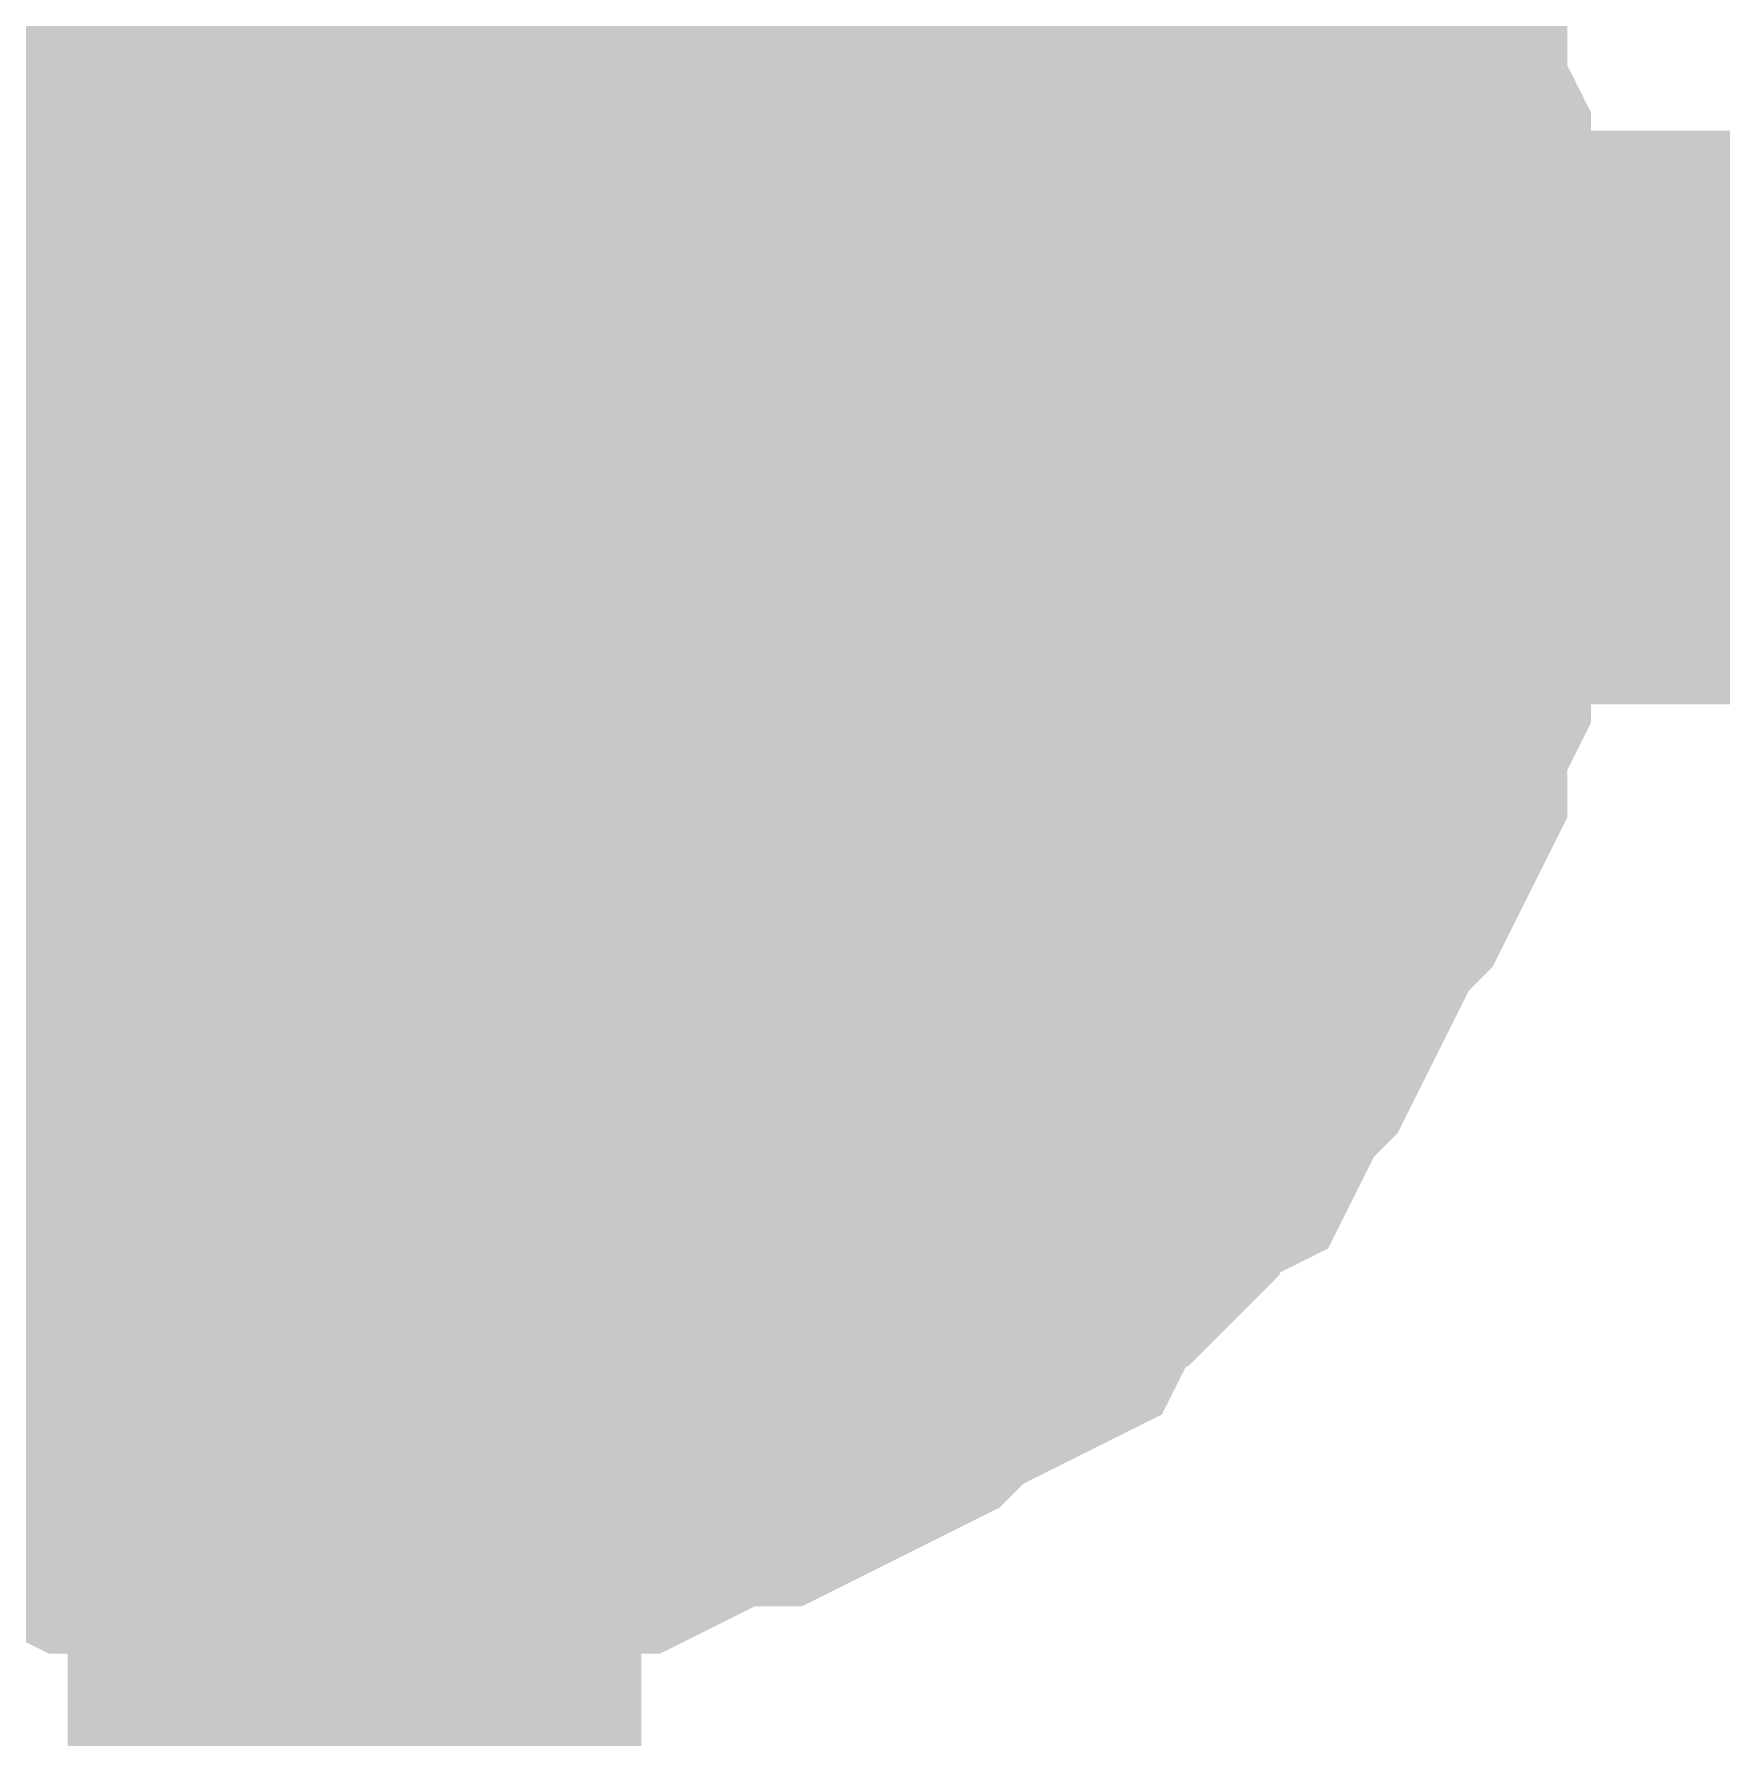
# Model space of a CAD drawing. Header units: inches. Extents: x 0 to 569, y 0 to 432.
# Drawn here: x 144.618 to 145.499, y 131.383 to 132.273 of the extents above; entities that cross this region are included whole.
import ezdxf

# ---------------------------------------------------------------- set-up
doc = ezdxf.new("R2010")
doc.units = ezdxf.units.IN
doc.layers.add('Sheet', color=255, linetype='Continuous')

msp = doc.modelspace()

# ---------------------------------------------------------------- linework, layer by layer
at = {"layer": 'Sheet'}
msp.add_lwpolyline([(144.526, 132.08, 0.508, 0.508, 1), (145.034, 132.08, 0.508, 0.508, 1)], format="xyseb", close=True, dxfattribs=at)
for points in [[(145.14463, 132.43223, 0.29972, 0.29972, 0), (145.15703, 132.41982, 0.29972, 0.29972, 0), (145.18184, 132.39502, 0.29972, 0.29972, 0), (145.19424, 132.38262, 0.29972, 0.29972, 0), (145.20664, 132.35781, 0.29972, 0.29972, 0), (145.21904, 132.33301, 0.29972, 0.29972, 0), (145.23145, 132.32061, 0.29972, 0.29972, 0), (145.24385, 132.2958, 0.29972, 0.29972, 0), (145.25625, 132.271, 0.29972, 0.29972, 0), (145.26865, 132.24619, 0.29972, 0.29972, 0), (145.26865, 132.22139, 0.29972, 0.29972, 0), (145.28105, 132.19658, 0.29972, 0.29972, 0), (145.28105, 132.17178, 0.29972, 0.29972, 0), (145.29346, 132.14697, 0.29972, 0.29972, 0), (145.29346, 132.12217, 0.29972, 0.29972, 0), (145.29346, 132.09736, 0.29972, 0.29972, 0), (145.29346, 132.07256, 0.29972, 0.29972, 0)], [(145.14463, 132.43223, 0.29972, 0.29972, 0), (145.15703, 132.41982, 0.29972, 0.29972, 0), (145.18184, 132.39502, 0.29972, 0.29972, 0), (145.19424, 132.38262, 0.29972, 0.29972, 0), (145.20664, 132.35781, 0.29972, 0.29972, 0), (145.21904, 132.33301, 0.29972, 0.29972, 0), (145.23145, 132.32061, 0.29972, 0.29972, 0), (145.24385, 132.2958, 0.29972, 0.29972, 0), (145.25625, 132.271, 0.29972, 0.29972, 0), (145.26865, 132.24619, 0.29972, 0.29972, 0), (145.26865, 132.22139, 0.29972, 0.29972, 0), (145.28105, 132.19658, 0.29972, 0.29972, 0), (145.28105, 132.17178, 0.29972, 0.29972, 0), (145.29346, 132.14697, 0.29972, 0.29972, 0), (145.29346, 132.12217, 0.29972, 0.29972, 0), (145.29346, 132.09736, 0.29972, 0.29972, 0), (145.29346, 132.07256, 0.29972, 0.29972, 0)], [(145.14463, 132.43223, 0.29972, 0.29972, 0), (145.15703, 132.41982, 0.29972, 0.29972, 0), (145.18184, 132.39502, 0.29972, 0.29972, 0), (145.19424, 132.38262, 0.29972, 0.29972, 0), (145.20664, 132.35781, 0.29972, 0.29972, 0), (145.21904, 132.33301, 0.29972, 0.29972, 0), (145.23145, 132.32061, 0.29972, 0.29972, 0), (145.24385, 132.2958, 0.29972, 0.29972, 0), (145.25625, 132.271, 0.29972, 0.29972, 0), (145.26865, 132.24619, 0.29972, 0.29972, 0), (145.26865, 132.22139, 0.29972, 0.29972, 0), (145.28105, 132.19658, 0.29972, 0.29972, 0), (145.28105, 132.17178, 0.29972, 0.29972, 0), (145.29346, 132.14697, 0.29972, 0.29972, 0), (145.29346, 132.12217, 0.29972, 0.29972, 0), (145.29346, 132.09736, 0.29972, 0.29972, 0), (145.29346, 132.07256, 0.29972, 0.29972, 0)], [(145.14463, 132.43223, 0.29972, 0.29972, 0), (145.15703, 132.41982, 0.29972, 0.29972, 0), (145.18184, 132.39502, 0.29972, 0.29972, 0), (145.19424, 132.38262, 0.29972, 0.29972, 0), (145.20664, 132.35781, 0.29972, 0.29972, 0), (145.21904, 132.33301, 0.29972, 0.29972, 0), (145.23145, 132.32061, 0.29972, 0.29972, 0), (145.24385, 132.2958, 0.29972, 0.29972, 0), (145.25625, 132.271, 0.29972, 0.29972, 0), (145.26865, 132.24619, 0.29972, 0.29972, 0), (145.26865, 132.22139, 0.29972, 0.29972, 0), (145.28105, 132.19658, 0.29972, 0.29972, 0), (145.28105, 132.17178, 0.29972, 0.29972, 0), (145.29346, 132.14697, 0.29972, 0.29972, 0), (145.29346, 132.12217, 0.29972, 0.29972, 0), (145.29346, 132.09736, 0.29972, 0.29972, 0), (145.29346, 132.07256, 0.29972, 0.29972, 0)], [(145.14463, 132.43223, 0.29972, 0.29972, 0), (145.15703, 132.41982, 0.29972, 0.29972, 0), (145.18184, 132.39502, 0.29972, 0.29972, 0), (145.19424, 132.38262, 0.29972, 0.29972, 0), (145.20664, 132.35781, 0.29972, 0.29972, 0), (145.21904, 132.33301, 0.29972, 0.29972, 0), (145.23145, 132.32061, 0.29972, 0.29972, 0), (145.24385, 132.2958, 0.29972, 0.29972, 0), (145.25625, 132.271, 0.29972, 0.29972, 0), (145.26865, 132.24619, 0.29972, 0.29972, 0), (145.26865, 132.22139, 0.29972, 0.29972, 0), (145.28105, 132.19658, 0.29972, 0.29972, 0), (145.28105, 132.17178, 0.29972, 0.29972, 0), (145.29346, 132.14697, 0.29972, 0.29972, 0), (145.29346, 132.12217, 0.29972, 0.29972, 0), (145.29346, 132.09736, 0.29972, 0.29972, 0), (145.29346, 132.07256, 0.29972, 0.29972, 0)], [(145.21904, 132.33301, 0.09906, 0.09906, 0), (145.23145, 132.32061, 0.09906, 0.09906, 0), (145.24385, 132.2958, 0.09906, 0.09906, 0), (145.25625, 132.271, 0.09906, 0.09906, 0), (145.26865, 132.24619, 0.09906, 0.09906, 0), (145.26865, 132.22139, 0.09906, 0.09906, 0), (145.28105, 132.19658, 0.09906, 0.09906, 0), (145.28105, 132.17178, 0.09906, 0.09906, 0), (145.29346, 132.14697, 0.09906, 0.09906, 0), (145.29346, 132.12217, 0.09906, 0.09906, 0), (145.29346, 132.09736, 0.09906, 0.09906, 0), (145.29346, 132.07256, 0.09906, 0.09906, 0)], [(145.21904, 132.33301, 0.09906, 0.09906, 0), (145.23145, 132.32061, 0.09906, 0.09906, 0), (145.24385, 132.2958, 0.09906, 0.09906, 0), (145.25625, 132.271, 0.09906, 0.09906, 0), (145.26865, 132.24619, 0.09906, 0.09906, 0), (145.26865, 132.22139, 0.09906, 0.09906, 0), (145.28105, 132.19658, 0.09906, 0.09906, 0), (145.28105, 132.17178, 0.09906, 0.09906, 0), (145.29346, 132.14697, 0.09906, 0.09906, 0), (145.29346, 132.12217, 0.09906, 0.09906, 0), (145.29346, 132.09736, 0.09906, 0.09906, 0), (145.29346, 132.07256, 0.09906, 0.09906, 0)], [(145.21904, 132.33301, 0.09906, 0.09906, 0), (145.23145, 132.32061, 0.09906, 0.09906, 0), (145.24385, 132.2958, 0.09906, 0.09906, 0), (145.25625, 132.271, 0.09906, 0.09906, 0), (145.26865, 132.24619, 0.09906, 0.09906, 0), (145.26865, 132.22139, 0.09906, 0.09906, 0), (145.28105, 132.19658, 0.09906, 0.09906, 0), (145.28105, 132.17178, 0.09906, 0.09906, 0), (145.29346, 132.14697, 0.09906, 0.09906, 0), (145.29346, 132.12217, 0.09906, 0.09906, 0), (145.29346, 132.09736, 0.09906, 0.09906, 0), (145.29346, 132.07256, 0.09906, 0.09906, 0)], [(145.21904, 132.33301, 0.09906, 0.09906, 0), (145.23145, 132.32061, 0.09906, 0.09906, 0), (145.24385, 132.2958, 0.09906, 0.09906, 0), (145.25625, 132.271, 0.09906, 0.09906, 0), (145.26865, 132.24619, 0.09906, 0.09906, 0), (145.26865, 132.22139, 0.09906, 0.09906, 0), (145.28105, 132.19658, 0.09906, 0.09906, 0), (145.28105, 132.17178, 0.09906, 0.09906, 0), (145.29346, 132.14697, 0.09906, 0.09906, 0), (145.29346, 132.12217, 0.09906, 0.09906, 0), (145.29346, 132.09736, 0.09906, 0.09906, 0), (145.29346, 132.07256, 0.09906, 0.09906, 0)], [(145.21904, 132.33301, 0.09906, 0.09906, 0), (145.23145, 132.32061, 0.09906, 0.09906, 0), (145.24385, 132.2958, 0.09906, 0.09906, 0), (145.25625, 132.271, 0.09906, 0.09906, 0), (145.26865, 132.24619, 0.09906, 0.09906, 0), (145.26865, 132.22139, 0.09906, 0.09906, 0), (145.28105, 132.19658, 0.09906, 0.09906, 0), (145.28105, 132.17178, 0.09906, 0.09906, 0), (145.29346, 132.14697, 0.09906, 0.09906, 0), (145.29346, 132.12217, 0.09906, 0.09906, 0), (145.29346, 132.09736, 0.09906, 0.09906, 0), (145.29346, 132.07256, 0.09906, 0.09906, 0)], [(114.3, 81.27256, 0.29972, 0.29972, 0), (114.3, 96.51504, 0.29972, 0.29972, 0), (114.3, 132.07256, 0.29972, 0.29972, 0), (129.54248, 132.07256, 0.29972, 0.29972, 0), (144.78496, 132.07256, 0.29972, 0.29972, 0), (154.94248, 132.07256, 0.29972, 0.29972, 0)], [(145.29346, 132.07256, 0.29972, 0.29972, 0), (145.29346, 132.04775, 0.29972, 0.29972, 0), (145.29346, 132.02295, 0.29972, 0.29972, 0), (145.29346, 131.99814, 0.29972, 0.29972, 0), (145.28105, 131.97334, 0.29972, 0.29972, 0), (145.28105, 131.94854, 0.29972, 0.29972, 0), (145.26865, 131.92373, 0.29972, 0.29972, 0), (145.26865, 131.89893, 0.29972, 0.29972, 0), (145.25625, 131.87412, 0.29972, 0.29972, 0), (145.24385, 131.86172, 0.29972, 0.29972, 0), (145.23145, 131.83691, 0.29972, 0.29972, 0), (145.21904, 131.81211, 0.29972, 0.29972, 0), (145.20664, 131.7873, 0.29972, 0.29972, 0), (145.19424, 131.7749, 0.29972, 0.29972, 0), (145.18184, 131.7501, 0.29972, 0.29972, 0), (145.15703, 131.7377, 0.29972, 0.29972, 0), (145.14463, 131.71289, 0.29972, 0.29972, 0), (145.13223, 131.70049, 0.29972, 0.29972, 0), (145.10742, 131.68809, 0.29972, 0.29972, 0), (145.09502, 131.66328, 0.29972, 0.29972, 0), (145.07021, 131.65088, 0.29972, 0.29972, 0), (145.04541, 131.63848, 0.29972, 0.29972, 0), (145.03301, 131.62607, 0.29972, 0.29972, 0), (145.0082, 131.61367, 0.29972, 0.29972, 0), (144.9834, 131.60127, 0.29972, 0.29972, 0), (144.95859, 131.60127, 0.29972, 0.29972, 0), (144.93379, 131.58887, 0.29972, 0.29972, 0), (144.90898, 131.57646, 0.29972, 0.29972, 0), (144.88418, 131.57646, 0.29972, 0.29972, 0), (144.85938, 131.56406, 0.29972, 0.29972, 0), (144.83457, 131.56406, 0.29972, 0.29972, 0), (144.80977, 131.56406, 0.29972, 0.29972, 0), (144.78496, 131.56406, 0.29972, 0.29972, 0)], [(144.78496, 130.29902, 0.29972, 0.29972, 0), (144.78496, 132.07256, 0.29972, 0.29972, 0)], [(145.29346, 132.07256, 0.29972, 0.29972, 0), (145.29346, 132.04775, 0.29972, 0.29972, 0), (145.29346, 132.02295, 0.29972, 0.29972, 0), (145.29346, 131.99814, 0.29972, 0.29972, 0), (145.28105, 131.97334, 0.29972, 0.29972, 0), (145.28105, 131.94854, 0.29972, 0.29972, 0), (145.26865, 131.92373, 0.29972, 0.29972, 0), (145.26865, 131.89893, 0.29972, 0.29972, 0), (145.25625, 131.87412, 0.29972, 0.29972, 0), (145.24385, 131.86172, 0.29972, 0.29972, 0), (145.23145, 131.83691, 0.29972, 0.29972, 0), (145.21904, 131.81211, 0.29972, 0.29972, 0), (145.20664, 131.7873, 0.29972, 0.29972, 0), (145.19424, 131.7749, 0.29972, 0.29972, 0), (145.18184, 131.7501, 0.29972, 0.29972, 0), (145.15703, 131.7377, 0.29972, 0.29972, 0), (145.14463, 131.71289, 0.29972, 0.29972, 0), (145.13223, 131.70049, 0.29972, 0.29972, 0), (145.10742, 131.68809, 0.29972, 0.29972, 0), (145.09502, 131.66328, 0.29972, 0.29972, 0), (145.07021, 131.65088, 0.29972, 0.29972, 0), (145.04541, 131.63848, 0.29972, 0.29972, 0), (145.03301, 131.62607, 0.29972, 0.29972, 0), (145.0082, 131.61367, 0.29972, 0.29972, 0), (144.9834, 131.60127, 0.29972, 0.29972, 0), (144.95859, 131.60127, 0.29972, 0.29972, 0), (144.93379, 131.58887, 0.29972, 0.29972, 0), (144.90898, 131.57646, 0.29972, 0.29972, 0), (144.88418, 131.57646, 0.29972, 0.29972, 0), (144.85938, 131.56406, 0.29972, 0.29972, 0), (144.83457, 131.56406, 0.29972, 0.29972, 0), (144.80977, 131.56406, 0.29972, 0.29972, 0), (144.78496, 131.56406, 0.29972, 0.29972, 0)], [(145.29346, 132.07256, 0.29972, 0.29972, 0), (145.29346, 132.04775, 0.29972, 0.29972, 0), (145.29346, 132.02295, 0.29972, 0.29972, 0), (145.29346, 131.99814, 0.29972, 0.29972, 0), (145.28105, 131.97334, 0.29972, 0.29972, 0), (145.28105, 131.94854, 0.29972, 0.29972, 0), (145.26865, 131.92373, 0.29972, 0.29972, 0), (145.26865, 131.89893, 0.29972, 0.29972, 0), (145.25625, 131.87412, 0.29972, 0.29972, 0), (145.24385, 131.86172, 0.29972, 0.29972, 0), (145.23145, 131.83691, 0.29972, 0.29972, 0), (145.21904, 131.81211, 0.29972, 0.29972, 0), (145.20664, 131.7873, 0.29972, 0.29972, 0), (145.19424, 131.7749, 0.29972, 0.29972, 0), (145.18184, 131.7501, 0.29972, 0.29972, 0), (145.15703, 131.7377, 0.29972, 0.29972, 0), (145.14463, 131.71289, 0.29972, 0.29972, 0), (145.13223, 131.70049, 0.29972, 0.29972, 0), (145.10742, 131.68809, 0.29972, 0.29972, 0), (145.09502, 131.66328, 0.29972, 0.29972, 0), (145.07021, 131.65088, 0.29972, 0.29972, 0), (145.04541, 131.63848, 0.29972, 0.29972, 0), (145.03301, 131.62607, 0.29972, 0.29972, 0), (145.0082, 131.61367, 0.29972, 0.29972, 0), (144.9834, 131.60127, 0.29972, 0.29972, 0), (144.95859, 131.60127, 0.29972, 0.29972, 0), (144.93379, 131.58887, 0.29972, 0.29972, 0), (144.90898, 131.57646, 0.29972, 0.29972, 0), (144.88418, 131.57646, 0.29972, 0.29972, 0), (144.85938, 131.56406, 0.29972, 0.29972, 0), (144.83457, 131.56406, 0.29972, 0.29972, 0), (144.80977, 131.56406, 0.29972, 0.29972, 0), (144.78496, 131.56406, 0.29972, 0.29972, 0)], [(145.29346, 132.07256, 0.29972, 0.29972, 0), (145.29346, 132.04775, 0.29972, 0.29972, 0), (145.29346, 132.02295, 0.29972, 0.29972, 0), (145.29346, 131.99814, 0.29972, 0.29972, 0), (145.28105, 131.97334, 0.29972, 0.29972, 0), (145.28105, 131.94854, 0.29972, 0.29972, 0), (145.26865, 131.92373, 0.29972, 0.29972, 0), (145.26865, 131.89893, 0.29972, 0.29972, 0), (145.25625, 131.87412, 0.29972, 0.29972, 0), (145.24385, 131.86172, 0.29972, 0.29972, 0), (145.23145, 131.83691, 0.29972, 0.29972, 0), (145.21904, 131.81211, 0.29972, 0.29972, 0), (145.20664, 131.7873, 0.29972, 0.29972, 0), (145.19424, 131.7749, 0.29972, 0.29972, 0), (145.18184, 131.7501, 0.29972, 0.29972, 0), (145.15703, 131.7377, 0.29972, 0.29972, 0), (145.14463, 131.71289, 0.29972, 0.29972, 0), (145.13223, 131.70049, 0.29972, 0.29972, 0), (145.10742, 131.68809, 0.29972, 0.29972, 0), (145.09502, 131.66328, 0.29972, 0.29972, 0), (145.07021, 131.65088, 0.29972, 0.29972, 0), (145.04541, 131.63848, 0.29972, 0.29972, 0), (145.03301, 131.62607, 0.29972, 0.29972, 0), (145.0082, 131.61367, 0.29972, 0.29972, 0), (144.9834, 131.60127, 0.29972, 0.29972, 0), (144.95859, 131.60127, 0.29972, 0.29972, 0), (144.93379, 131.58887, 0.29972, 0.29972, 0), (144.90898, 131.57646, 0.29972, 0.29972, 0), (144.88418, 131.57646, 0.29972, 0.29972, 0), (144.85938, 131.56406, 0.29972, 0.29972, 0), (144.83457, 131.56406, 0.29972, 0.29972, 0), (144.80977, 131.56406, 0.29972, 0.29972, 0), (144.78496, 131.56406, 0.29972, 0.29972, 0)], [(145.29346, 132.07256, 0.29972, 0.29972, 0), (145.29346, 132.04775, 0.29972, 0.29972, 0), (145.29346, 132.02295, 0.29972, 0.29972, 0), (145.29346, 131.99814, 0.29972, 0.29972, 0), (145.28105, 131.97334, 0.29972, 0.29972, 0), (145.28105, 131.94854, 0.29972, 0.29972, 0), (145.26865, 131.92373, 0.29972, 0.29972, 0), (145.26865, 131.89893, 0.29972, 0.29972, 0), (145.25625, 131.87412, 0.29972, 0.29972, 0), (145.24385, 131.86172, 0.29972, 0.29972, 0), (145.23145, 131.83691, 0.29972, 0.29972, 0), (145.21904, 131.81211, 0.29972, 0.29972, 0), (145.20664, 131.7873, 0.29972, 0.29972, 0), (145.19424, 131.7749, 0.29972, 0.29972, 0), (145.18184, 131.7501, 0.29972, 0.29972, 0), (145.15703, 131.7377, 0.29972, 0.29972, 0), (145.14463, 131.71289, 0.29972, 0.29972, 0), (145.13223, 131.70049, 0.29972, 0.29972, 0), (145.10742, 131.68809, 0.29972, 0.29972, 0), (145.09502, 131.66328, 0.29972, 0.29972, 0), (145.07021, 131.65088, 0.29972, 0.29972, 0), (145.04541, 131.63848, 0.29972, 0.29972, 0), (145.03301, 131.62607, 0.29972, 0.29972, 0), (145.0082, 131.61367, 0.29972, 0.29972, 0), (144.9834, 131.60127, 0.29972, 0.29972, 0), (144.95859, 131.60127, 0.29972, 0.29972, 0), (144.93379, 131.58887, 0.29972, 0.29972, 0), (144.90898, 131.57646, 0.29972, 0.29972, 0), (144.88418, 131.57646, 0.29972, 0.29972, 0), (144.85938, 131.56406, 0.29972, 0.29972, 0), (144.83457, 131.56406, 0.29972, 0.29972, 0), (144.80977, 131.56406, 0.29972, 0.29972, 0), (144.78496, 131.56406, 0.29972, 0.29972, 0)], [(145.29346, 132.07256, 0.29972, 0.29972, 0), (145.29346, 132.07256, 0.29972, 0.29972, 0), (145.29346, 132.07256, 0.29972, 0.29972, 0), (145.29346, 132.07256, 0.29972, 0.29972, 0), (145.29346, 132.07256, 0.29972, 0.29972, 0), (145.29346, 132.07256, 0.29972, 0.29972, 0), (145.29346, 132.07256, 0.29972, 0.29972, 0), (145.29346, 132.07256, 0.29972, 0.29972, 0), (145.29346, 132.07256, 0.29972, 0.29972, 0), (145.29346, 132.07256, 0.29972, 0.29972, 0), (145.29346, 132.07256, 0.29972, 0.29972, 0), (145.29346, 132.07256, 0.29972, 0.29972, 0), (145.29346, 132.07256, 0.29972, 0.29972, 0), (145.29346, 132.07256, 0.29972, 0.29972, 0), (145.29346, 132.07256, 0.29972, 0.29972, 0), (145.29346, 132.07256, 0.29972, 0.29972, 0), (145.29346, 132.07256, 0.29972, 0.29972, 0), (145.29346, 132.07256, 0.29972, 0.29972, 0), (145.29346, 132.07256, 0.29972, 0.29972, 0), (145.29346, 132.07256, 0.29972, 0.29972, 0), (145.29346, 132.07256, 0.29972, 0.29972, 0), (145.29346, 132.07256, 0.29972, 0.29972, 0), (145.29346, 132.07256, 0.29972, 0.29972, 0), (145.29346, 132.07256, 0.29972, 0.29972, 0), (145.29346, 132.07256, 0.29972, 0.29972, 0), (145.29346, 132.07256, 0.29972, 0.29972, 0), (145.29346, 132.07256, 0.29972, 0.29972, 0), (145.29346, 132.07256, 0.29972, 0.29972, 0), (145.29346, 132.07256, 0.29972, 0.29972, 0), (145.29346, 132.07256, 0.29972, 0.29972, 0), (145.29346, 132.07256, 0.29972, 0.29972, 0), (145.29346, 132.07256, 0.29972, 0.29972, 0), (145.29346, 132.07256, 0.29972, 0.29972, 0)], [(145.29346, 132.07256, 0.29972, 0.29972, 0), (145.29346, 132.07256, 0.29972, 0.29972, 0)], [(145.29346, 132.07256, 0.29972, 0.29972, 0), (145.29346, 132.07256, 0.29972, 0.29972, 0), (145.29346, 132.07256, 0.29972, 0.29972, 0), (145.29346, 132.07256, 0.29972, 0.29972, 0), (145.29346, 132.07256, 0.29972, 0.29972, 0), (145.29346, 132.07256, 0.29972, 0.29972, 0), (145.29346, 132.07256, 0.29972, 0.29972, 0), (145.29346, 132.07256, 0.29972, 0.29972, 0), (145.29346, 132.07256, 0.29972, 0.29972, 0), (145.29346, 132.07256, 0.29972, 0.29972, 0), (145.29346, 132.07256, 0.29972, 0.29972, 0), (145.29346, 132.07256, 0.29972, 0.29972, 0), (145.29346, 132.07256, 0.29972, 0.29972, 0), (145.29346, 132.07256, 0.29972, 0.29972, 0), (145.29346, 132.07256, 0.29972, 0.29972, 0), (145.29346, 132.07256, 0.29972, 0.29972, 0), (145.29346, 132.07256, 0.29972, 0.29972, 0), (145.29346, 132.07256, 0.29972, 0.29972, 0), (145.29346, 132.07256, 0.29972, 0.29972, 0), (145.29346, 132.07256, 0.29972, 0.29972, 0), (145.29346, 132.07256, 0.29972, 0.29972, 0), (145.29346, 132.07256, 0.29972, 0.29972, 0), (145.29346, 132.07256, 0.29972, 0.29972, 0), (145.29346, 132.07256, 0.29972, 0.29972, 0), (145.29346, 132.07256, 0.29972, 0.29972, 0), (145.29346, 132.07256, 0.29972, 0.29972, 0), (145.29346, 132.07256, 0.29972, 0.29972, 0), (145.29346, 132.07256, 0.29972, 0.29972, 0), (145.29346, 132.07256, 0.29972, 0.29972, 0), (145.29346, 132.07256, 0.29972, 0.29972, 0), (145.29346, 132.07256, 0.29972, 0.29972, 0), (145.29346, 132.07256, 0.29972, 0.29972, 0), (145.29346, 132.07256, 0.29972, 0.29972, 0)], [(145.29346, 132.07256, 0.29972, 0.29972, 0), (145.29346, 132.07256, 0.29972, 0.29972, 0)], [(145.29346, 132.07256, 0.29972, 0.29972, 0), (145.29346, 132.07256, 0.29972, 0.29972, 0), (145.29346, 132.07256, 0.29972, 0.29972, 0), (145.29346, 132.07256, 0.29972, 0.29972, 0), (145.29346, 132.07256, 0.29972, 0.29972, 0), (145.29346, 132.07256, 0.29972, 0.29972, 0), (145.29346, 132.07256, 0.29972, 0.29972, 0), (145.29346, 132.07256, 0.29972, 0.29972, 0), (145.29346, 132.07256, 0.29972, 0.29972, 0), (145.29346, 132.07256, 0.29972, 0.29972, 0), (145.29346, 132.07256, 0.29972, 0.29972, 0), (145.29346, 132.07256, 0.29972, 0.29972, 0), (145.29346, 132.07256, 0.29972, 0.29972, 0), (145.29346, 132.07256, 0.29972, 0.29972, 0), (145.29346, 132.07256, 0.29972, 0.29972, 0), (145.29346, 132.07256, 0.29972, 0.29972, 0), (145.29346, 132.07256, 0.29972, 0.29972, 0), (145.29346, 132.07256, 0.29972, 0.29972, 0), (145.29346, 132.07256, 0.29972, 0.29972, 0), (145.29346, 132.07256, 0.29972, 0.29972, 0), (145.29346, 132.07256, 0.29972, 0.29972, 0), (145.29346, 132.07256, 0.29972, 0.29972, 0), (145.29346, 132.07256, 0.29972, 0.29972, 0), (145.29346, 132.07256, 0.29972, 0.29972, 0), (145.29346, 132.07256, 0.29972, 0.29972, 0), (145.29346, 132.07256, 0.29972, 0.29972, 0), (145.29346, 132.07256, 0.29972, 0.29972, 0), (145.29346, 132.07256, 0.29972, 0.29972, 0), (145.29346, 132.07256, 0.29972, 0.29972, 0), (145.29346, 132.07256, 0.29972, 0.29972, 0), (145.29346, 132.07256, 0.29972, 0.29972, 0), (145.29346, 132.07256, 0.29972, 0.29972, 0), (145.29346, 132.07256, 0.29972, 0.29972, 0)], [(145.29346, 132.07256, 0.29972, 0.29972, 0), (145.29346, 132.07256, 0.29972, 0.29972, 0)], [(145.29346, 132.07256, 0.29972, 0.29972, 0), (145.29346, 132.07256, 0.29972, 0.29972, 0), (145.29346, 132.07256, 0.29972, 0.29972, 0), (145.29346, 132.07256, 0.29972, 0.29972, 0), (145.29346, 132.07256, 0.29972, 0.29972, 0), (145.29346, 132.07256, 0.29972, 0.29972, 0), (145.29346, 132.07256, 0.29972, 0.29972, 0), (145.29346, 132.07256, 0.29972, 0.29972, 0), (145.29346, 132.07256, 0.29972, 0.29972, 0), (145.29346, 132.07256, 0.29972, 0.29972, 0), (145.29346, 132.07256, 0.29972, 0.29972, 0), (145.29346, 132.07256, 0.29972, 0.29972, 0), (145.29346, 132.07256, 0.29972, 0.29972, 0), (145.29346, 132.07256, 0.29972, 0.29972, 0), (145.29346, 132.07256, 0.29972, 0.29972, 0), (145.29346, 132.07256, 0.29972, 0.29972, 0), (145.29346, 132.07256, 0.29972, 0.29972, 0), (145.29346, 132.07256, 0.29972, 0.29972, 0), (145.29346, 132.07256, 0.29972, 0.29972, 0), (145.29346, 132.07256, 0.29972, 0.29972, 0), (145.29346, 132.07256, 0.29972, 0.29972, 0), (145.29346, 132.07256, 0.29972, 0.29972, 0), (145.29346, 132.07256, 0.29972, 0.29972, 0), (145.29346, 132.07256, 0.29972, 0.29972, 0), (145.29346, 132.07256, 0.29972, 0.29972, 0), (145.29346, 132.07256, 0.29972, 0.29972, 0), (145.29346, 132.07256, 0.29972, 0.29972, 0), (145.29346, 132.07256, 0.29972, 0.29972, 0), (145.29346, 132.07256, 0.29972, 0.29972, 0), (145.29346, 132.07256, 0.29972, 0.29972, 0), (145.29346, 132.07256, 0.29972, 0.29972, 0), (145.29346, 132.07256, 0.29972, 0.29972, 0), (145.29346, 132.07256, 0.29972, 0.29972, 0)], [(145.29346, 132.07256, 0.29972, 0.29972, 0), (145.29346, 132.07256, 0.29972, 0.29972, 0)], [(145.29346, 132.07256, 0.29972, 0.29972, 0), (145.29346, 132.07256, 0.29972, 0.29972, 0), (145.29346, 132.07256, 0.29972, 0.29972, 0), (145.29346, 132.07256, 0.29972, 0.29972, 0), (145.29346, 132.07256, 0.29972, 0.29972, 0), (145.29346, 132.07256, 0.29972, 0.29972, 0), (145.29346, 132.07256, 0.29972, 0.29972, 0), (145.29346, 132.07256, 0.29972, 0.29972, 0), (145.29346, 132.07256, 0.29972, 0.29972, 0), (145.29346, 132.07256, 0.29972, 0.29972, 0), (145.29346, 132.07256, 0.29972, 0.29972, 0), (145.29346, 132.07256, 0.29972, 0.29972, 0), (145.29346, 132.07256, 0.29972, 0.29972, 0), (145.29346, 132.07256, 0.29972, 0.29972, 0), (145.29346, 132.07256, 0.29972, 0.29972, 0), (145.29346, 132.07256, 0.29972, 0.29972, 0), (145.29346, 132.07256, 0.29972, 0.29972, 0), (145.29346, 132.07256, 0.29972, 0.29972, 0), (145.29346, 132.07256, 0.29972, 0.29972, 0), (145.29346, 132.07256, 0.29972, 0.29972, 0), (145.29346, 132.07256, 0.29972, 0.29972, 0), (145.29346, 132.07256, 0.29972, 0.29972, 0), (145.29346, 132.07256, 0.29972, 0.29972, 0), (145.29346, 132.07256, 0.29972, 0.29972, 0), (145.29346, 132.07256, 0.29972, 0.29972, 0), (145.29346, 132.07256, 0.29972, 0.29972, 0), (145.29346, 132.07256, 0.29972, 0.29972, 0), (145.29346, 132.07256, 0.29972, 0.29972, 0), (145.29346, 132.07256, 0.29972, 0.29972, 0), (145.29346, 132.07256, 0.29972, 0.29972, 0), (145.29346, 132.07256, 0.29972, 0.29972, 0), (145.29346, 132.07256, 0.29972, 0.29972, 0), (145.29346, 132.07256, 0.29972, 0.29972, 0)], [(145.29346, 132.07256, 0.29972, 0.29972, 0), (145.29346, 132.07256, 0.29972, 0.29972, 0)], [(145.29346, 132.07256, 0.09906, 0.09906, 0), (145.29346, 132.04775, 0.09906, 0.09906, 0), (145.29346, 132.02295, 0.09906, 0.09906, 0), (145.29346, 131.99814, 0.09906, 0.09906, 0), (145.28105, 131.97334, 0.09906, 0.09906, 0), (145.28105, 131.94854, 0.09906, 0.09906, 0), (145.26865, 131.92373, 0.09906, 0.09906, 0), (145.26865, 131.89893, 0.09906, 0.09906, 0), (145.25625, 131.87412, 0.09906, 0.09906, 0), (145.24385, 131.86172, 0.09906, 0.09906, 0), (145.23145, 131.83691, 0.09906, 0.09906, 0), (145.21904, 131.81211, 0.09906, 0.09906, 0), (145.20664, 131.7873, 0.09906, 0.09906, 0), (145.19424, 131.7749, 0.09906, 0.09906, 0), (145.18184, 131.7501, 0.09906, 0.09906, 0), (145.15703, 131.7377, 0.09906, 0.09906, 0), (145.14463, 131.71289, 0.09906, 0.09906, 0), (145.13223, 131.70049, 0.09906, 0.09906, 0), (145.10742, 131.68809, 0.09906, 0.09906, 0), (145.09502, 131.66328, 0.09906, 0.09906, 0), (145.07021, 131.65088, 0.09906, 0.09906, 0), (145.04541, 131.63848, 0.09906, 0.09906, 0), (145.03301, 131.62607, 0.09906, 0.09906, 0), (145.0082, 131.61367, 0.09906, 0.09906, 0), (144.9834, 131.60127, 0.09906, 0.09906, 0), (144.95859, 131.60127, 0.09906, 0.09906, 0), (144.93379, 131.58887, 0.09906, 0.09906, 0), (144.90898, 131.57646, 0.09906, 0.09906, 0), (144.88418, 131.57646, 0.09906, 0.09906, 0), (144.85938, 131.56406, 0.09906, 0.09906, 0), (144.83457, 131.56406, 0.09906, 0.09906, 0), (144.80977, 131.56406, 0.09906, 0.09906, 0), (144.78496, 131.56406, 0.09906, 0.09906, 0)], [(145.29346, 132.07256, 0.09906, 0.09906, 0), (145.29346, 132.04775, 0.09906, 0.09906, 0), (145.29346, 132.02295, 0.09906, 0.09906, 0), (145.29346, 131.99814, 0.09906, 0.09906, 0), (145.28105, 131.97334, 0.09906, 0.09906, 0), (145.28105, 131.94854, 0.09906, 0.09906, 0), (145.26865, 131.92373, 0.09906, 0.09906, 0), (145.26865, 131.89893, 0.09906, 0.09906, 0), (145.25625, 131.87412, 0.09906, 0.09906, 0), (145.24385, 131.86172, 0.09906, 0.09906, 0), (145.23145, 131.83691, 0.09906, 0.09906, 0), (145.21904, 131.81211, 0.09906, 0.09906, 0), (145.20664, 131.7873, 0.09906, 0.09906, 0), (145.19424, 131.7749, 0.09906, 0.09906, 0), (145.18184, 131.7501, 0.09906, 0.09906, 0), (145.15703, 131.7377, 0.09906, 0.09906, 0), (145.14463, 131.71289, 0.09906, 0.09906, 0), (145.13223, 131.70049, 0.09906, 0.09906, 0), (145.10742, 131.68809, 0.09906, 0.09906, 0), (145.09502, 131.66328, 0.09906, 0.09906, 0), (145.07021, 131.65088, 0.09906, 0.09906, 0), (145.04541, 131.63848, 0.09906, 0.09906, 0), (145.03301, 131.62607, 0.09906, 0.09906, 0), (145.0082, 131.61367, 0.09906, 0.09906, 0), (144.9834, 131.60127, 0.09906, 0.09906, 0), (144.95859, 131.60127, 0.09906, 0.09906, 0), (144.93379, 131.58887, 0.09906, 0.09906, 0), (144.90898, 131.57646, 0.09906, 0.09906, 0), (144.88418, 131.57646, 0.09906, 0.09906, 0), (144.85938, 131.56406, 0.09906, 0.09906, 0), (144.83457, 131.56406, 0.09906, 0.09906, 0), (144.80977, 131.56406, 0.09906, 0.09906, 0), (144.78496, 131.56406, 0.09906, 0.09906, 0)], [(145.29346, 132.07256, 0.09906, 0.09906, 0), (145.29346, 132.04775, 0.09906, 0.09906, 0), (145.29346, 132.02295, 0.09906, 0.09906, 0), (145.29346, 131.99814, 0.09906, 0.09906, 0), (145.28105, 131.97334, 0.09906, 0.09906, 0), (145.28105, 131.94854, 0.09906, 0.09906, 0), (145.26865, 131.92373, 0.09906, 0.09906, 0), (145.26865, 131.89893, 0.09906, 0.09906, 0), (145.25625, 131.87412, 0.09906, 0.09906, 0), (145.24385, 131.86172, 0.09906, 0.09906, 0), (145.23145, 131.83691, 0.09906, 0.09906, 0), (145.21904, 131.81211, 0.09906, 0.09906, 0), (145.20664, 131.7873, 0.09906, 0.09906, 0), (145.19424, 131.7749, 0.09906, 0.09906, 0), (145.18184, 131.7501, 0.09906, 0.09906, 0), (145.15703, 131.7377, 0.09906, 0.09906, 0), (145.14463, 131.71289, 0.09906, 0.09906, 0), (145.13223, 131.70049, 0.09906, 0.09906, 0), (145.10742, 131.68809, 0.09906, 0.09906, 0), (145.09502, 131.66328, 0.09906, 0.09906, 0), (145.07021, 131.65088, 0.09906, 0.09906, 0), (145.04541, 131.63848, 0.09906, 0.09906, 0), (145.03301, 131.62607, 0.09906, 0.09906, 0), (145.0082, 131.61367, 0.09906, 0.09906, 0), (144.9834, 131.60127, 0.09906, 0.09906, 0), (144.95859, 131.60127, 0.09906, 0.09906, 0), (144.93379, 131.58887, 0.09906, 0.09906, 0), (144.90898, 131.57646, 0.09906, 0.09906, 0), (144.88418, 131.57646, 0.09906, 0.09906, 0), (144.85938, 131.56406, 0.09906, 0.09906, 0), (144.83457, 131.56406, 0.09906, 0.09906, 0), (144.80977, 131.56406, 0.09906, 0.09906, 0), (144.78496, 131.56406, 0.09906, 0.09906, 0)], [(145.29346, 132.07256, 0.09906, 0.09906, 0), (145.29346, 132.04775, 0.09906, 0.09906, 0), (145.29346, 132.02295, 0.09906, 0.09906, 0), (145.29346, 131.99814, 0.09906, 0.09906, 0), (145.28105, 131.97334, 0.09906, 0.09906, 0), (145.28105, 131.94854, 0.09906, 0.09906, 0), (145.26865, 131.92373, 0.09906, 0.09906, 0), (145.26865, 131.89893, 0.09906, 0.09906, 0), (145.25625, 131.87412, 0.09906, 0.09906, 0), (145.24385, 131.86172, 0.09906, 0.09906, 0), (145.23145, 131.83691, 0.09906, 0.09906, 0), (145.21904, 131.81211, 0.09906, 0.09906, 0), (145.20664, 131.7873, 0.09906, 0.09906, 0), (145.19424, 131.7749, 0.09906, 0.09906, 0), (145.18184, 131.7501, 0.09906, 0.09906, 0), (145.15703, 131.7377, 0.09906, 0.09906, 0), (145.14463, 131.71289, 0.09906, 0.09906, 0), (145.13223, 131.70049, 0.09906, 0.09906, 0), (145.10742, 131.68809, 0.09906, 0.09906, 0), (145.09502, 131.66328, 0.09906, 0.09906, 0), (145.07021, 131.65088, 0.09906, 0.09906, 0), (145.04541, 131.63848, 0.09906, 0.09906, 0), (145.03301, 131.62607, 0.09906, 0.09906, 0), (145.0082, 131.61367, 0.09906, 0.09906, 0), (144.9834, 131.60127, 0.09906, 0.09906, 0), (144.95859, 131.60127, 0.09906, 0.09906, 0), (144.93379, 131.58887, 0.09906, 0.09906, 0), (144.90898, 131.57646, 0.09906, 0.09906, 0), (144.88418, 131.57646, 0.09906, 0.09906, 0), (144.85938, 131.56406, 0.09906, 0.09906, 0), (144.83457, 131.56406, 0.09906, 0.09906, 0), (144.80977, 131.56406, 0.09906, 0.09906, 0), (144.78496, 131.56406, 0.09906, 0.09906, 0)], [(145.29346, 132.07256, 0.09906, 0.09906, 0), (145.29346, 132.04775, 0.09906, 0.09906, 0), (145.29346, 132.02295, 0.09906, 0.09906, 0), (145.29346, 131.99814, 0.09906, 0.09906, 0), (145.28105, 131.97334, 0.09906, 0.09906, 0), (145.28105, 131.94854, 0.09906, 0.09906, 0), (145.26865, 131.92373, 0.09906, 0.09906, 0), (145.26865, 131.89893, 0.09906, 0.09906, 0), (145.25625, 131.87412, 0.09906, 0.09906, 0), (145.24385, 131.86172, 0.09906, 0.09906, 0), (145.23145, 131.83691, 0.09906, 0.09906, 0), (145.21904, 131.81211, 0.09906, 0.09906, 0), (145.20664, 131.7873, 0.09906, 0.09906, 0), (145.19424, 131.7749, 0.09906, 0.09906, 0), (145.18184, 131.7501, 0.09906, 0.09906, 0), (145.15703, 131.7377, 0.09906, 0.09906, 0), (145.14463, 131.71289, 0.09906, 0.09906, 0), (145.13223, 131.70049, 0.09906, 0.09906, 0), (145.10742, 131.68809, 0.09906, 0.09906, 0), (145.09502, 131.66328, 0.09906, 0.09906, 0), (145.07021, 131.65088, 0.09906, 0.09906, 0), (145.04541, 131.63848, 0.09906, 0.09906, 0), (145.03301, 131.62607, 0.09906, 0.09906, 0), (145.0082, 131.61367, 0.09906, 0.09906, 0), (144.9834, 131.60127, 0.09906, 0.09906, 0), (144.95859, 131.60127, 0.09906, 0.09906, 0), (144.93379, 131.58887, 0.09906, 0.09906, 0), (144.90898, 131.57646, 0.09906, 0.09906, 0), (144.88418, 131.57646, 0.09906, 0.09906, 0), (144.85938, 131.56406, 0.09906, 0.09906, 0), (144.83457, 131.56406, 0.09906, 0.09906, 0), (144.80977, 131.56406, 0.09906, 0.09906, 0), (144.78496, 131.56406, 0.09906, 0.09906, 0)], [(145.29346, 132.07256, 0.09906, 0.09906, 0), (145.29346, 132.07256, 0.09906, 0.09906, 0), (145.29346, 132.07256, 0.09906, 0.09906, 0), (145.29346, 132.07256, 0.09906, 0.09906, 0), (145.29346, 132.07256, 0.09906, 0.09906, 0), (145.29346, 132.07256, 0.09906, 0.09906, 0), (145.29346, 132.07256, 0.09906, 0.09906, 0), (145.29346, 132.07256, 0.09906, 0.09906, 0), (145.29346, 132.07256, 0.09906, 0.09906, 0), (145.29346, 132.07256, 0.09906, 0.09906, 0), (145.29346, 132.07256, 0.09906, 0.09906, 0), (145.29346, 132.07256, 0.09906, 0.09906, 0), (145.29346, 132.07256, 0.09906, 0.09906, 0), (145.29346, 132.07256, 0.09906, 0.09906, 0), (145.29346, 132.07256, 0.09906, 0.09906, 0), (145.29346, 132.07256, 0.09906, 0.09906, 0), (145.29346, 132.07256, 0.09906, 0.09906, 0), (145.29346, 132.07256, 0.09906, 0.09906, 0), (145.29346, 132.07256, 0.09906, 0.09906, 0), (145.29346, 132.07256, 0.09906, 0.09906, 0), (145.29346, 132.07256, 0.09906, 0.09906, 0), (145.29346, 132.07256, 0.09906, 0.09906, 0), (145.29346, 132.07256, 0.09906, 0.09906, 0), (145.29346, 132.07256, 0.09906, 0.09906, 0), (145.29346, 132.07256, 0.09906, 0.09906, 0), (145.29346, 132.07256, 0.09906, 0.09906, 0), (145.29346, 132.07256, 0.09906, 0.09906, 0), (145.29346, 132.07256, 0.09906, 0.09906, 0), (145.29346, 132.07256, 0.09906, 0.09906, 0), (145.29346, 132.07256, 0.09906, 0.09906, 0), (145.29346, 132.07256, 0.09906, 0.09906, 0), (145.29346, 132.07256, 0.09906, 0.09906, 0), (145.29346, 132.07256, 0.09906, 0.09906, 0)], [(145.29346, 132.07256, 0.09906, 0.09906, 0), (145.29346, 132.07256, 0.09906, 0.09906, 0)], [(145.29346, 132.07256, 0.09906, 0.09906, 0), (145.29346, 132.07256, 0.09906, 0.09906, 0), (145.29346, 132.07256, 0.09906, 0.09906, 0), (145.29346, 132.07256, 0.09906, 0.09906, 0), (145.29346, 132.07256, 0.09906, 0.09906, 0), (145.29346, 132.07256, 0.09906, 0.09906, 0), (145.29346, 132.07256, 0.09906, 0.09906, 0), (145.29346, 132.07256, 0.09906, 0.09906, 0), (145.29346, 132.07256, 0.09906, 0.09906, 0), (145.29346, 132.07256, 0.09906, 0.09906, 0), (145.29346, 132.07256, 0.09906, 0.09906, 0), (145.29346, 132.07256, 0.09906, 0.09906, 0), (145.29346, 132.07256, 0.09906, 0.09906, 0), (145.29346, 132.07256, 0.09906, 0.09906, 0), (145.29346, 132.07256, 0.09906, 0.09906, 0), (145.29346, 132.07256, 0.09906, 0.09906, 0), (145.29346, 132.07256, 0.09906, 0.09906, 0), (145.29346, 132.07256, 0.09906, 0.09906, 0), (145.29346, 132.07256, 0.09906, 0.09906, 0), (145.29346, 132.07256, 0.09906, 0.09906, 0), (145.29346, 132.07256, 0.09906, 0.09906, 0), (145.29346, 132.07256, 0.09906, 0.09906, 0), (145.29346, 132.07256, 0.09906, 0.09906, 0), (145.29346, 132.07256, 0.09906, 0.09906, 0), (145.29346, 132.07256, 0.09906, 0.09906, 0), (145.29346, 132.07256, 0.09906, 0.09906, 0), (145.29346, 132.07256, 0.09906, 0.09906, 0), (145.29346, 132.07256, 0.09906, 0.09906, 0), (145.29346, 132.07256, 0.09906, 0.09906, 0), (145.29346, 132.07256, 0.09906, 0.09906, 0), (145.29346, 132.07256, 0.09906, 0.09906, 0), (145.29346, 132.07256, 0.09906, 0.09906, 0), (145.29346, 132.07256, 0.09906, 0.09906, 0)], [(145.29346, 132.07256, 0.09906, 0.09906, 0), (145.29346, 132.07256, 0.09906, 0.09906, 0)], [(145.29346, 132.07256, 0.09906, 0.09906, 0), (145.29346, 132.07256, 0.09906, 0.09906, 0), (145.29346, 132.07256, 0.09906, 0.09906, 0), (145.29346, 132.07256, 0.09906, 0.09906, 0), (145.29346, 132.07256, 0.09906, 0.09906, 0), (145.29346, 132.07256, 0.09906, 0.09906, 0), (145.29346, 132.07256, 0.09906, 0.09906, 0), (145.29346, 132.07256, 0.09906, 0.09906, 0), (145.29346, 132.07256, 0.09906, 0.09906, 0), (145.29346, 132.07256, 0.09906, 0.09906, 0), (145.29346, 132.07256, 0.09906, 0.09906, 0), (145.29346, 132.07256, 0.09906, 0.09906, 0), (145.29346, 132.07256, 0.09906, 0.09906, 0), (145.29346, 132.07256, 0.09906, 0.09906, 0), (145.29346, 132.07256, 0.09906, 0.09906, 0), (145.29346, 132.07256, 0.09906, 0.09906, 0), (145.29346, 132.07256, 0.09906, 0.09906, 0), (145.29346, 132.07256, 0.09906, 0.09906, 0), (145.29346, 132.07256, 0.09906, 0.09906, 0), (145.29346, 132.07256, 0.09906, 0.09906, 0), (145.29346, 132.07256, 0.09906, 0.09906, 0), (145.29346, 132.07256, 0.09906, 0.09906, 0), (145.29346, 132.07256, 0.09906, 0.09906, 0), (145.29346, 132.07256, 0.09906, 0.09906, 0), (145.29346, 132.07256, 0.09906, 0.09906, 0), (145.29346, 132.07256, 0.09906, 0.09906, 0), (145.29346, 132.07256, 0.09906, 0.09906, 0), (145.29346, 132.07256, 0.09906, 0.09906, 0), (145.29346, 132.07256, 0.09906, 0.09906, 0), (145.29346, 132.07256, 0.09906, 0.09906, 0), (145.29346, 132.07256, 0.09906, 0.09906, 0), (145.29346, 132.07256, 0.09906, 0.09906, 0), (145.29346, 132.07256, 0.09906, 0.09906, 0)], [(145.29346, 132.07256, 0.09906, 0.09906, 0), (145.29346, 132.07256, 0.09906, 0.09906, 0)], [(145.29346, 132.07256, 0.09906, 0.09906, 0), (145.29346, 132.07256, 0.09906, 0.09906, 0), (145.29346, 132.07256, 0.09906, 0.09906, 0), (145.29346, 132.07256, 0.09906, 0.09906, 0), (145.29346, 132.07256, 0.09906, 0.09906, 0), (145.29346, 132.07256, 0.09906, 0.09906, 0), (145.29346, 132.07256, 0.09906, 0.09906, 0), (145.29346, 132.07256, 0.09906, 0.09906, 0), (145.29346, 132.07256, 0.09906, 0.09906, 0), (145.29346, 132.07256, 0.09906, 0.09906, 0), (145.29346, 132.07256, 0.09906, 0.09906, 0), (145.29346, 132.07256, 0.09906, 0.09906, 0), (145.29346, 132.07256, 0.09906, 0.09906, 0), (145.29346, 132.07256, 0.09906, 0.09906, 0), (145.29346, 132.07256, 0.09906, 0.09906, 0), (145.29346, 132.07256, 0.09906, 0.09906, 0), (145.29346, 132.07256, 0.09906, 0.09906, 0), (145.29346, 132.07256, 0.09906, 0.09906, 0), (145.29346, 132.07256, 0.09906, 0.09906, 0), (145.29346, 132.07256, 0.09906, 0.09906, 0), (145.29346, 132.07256, 0.09906, 0.09906, 0), (145.29346, 132.07256, 0.09906, 0.09906, 0), (145.29346, 132.07256, 0.09906, 0.09906, 0), (145.29346, 132.07256, 0.09906, 0.09906, 0), (145.29346, 132.07256, 0.09906, 0.09906, 0), (145.29346, 132.07256, 0.09906, 0.09906, 0), (145.29346, 132.07256, 0.09906, 0.09906, 0), (145.29346, 132.07256, 0.09906, 0.09906, 0), (145.29346, 132.07256, 0.09906, 0.09906, 0), (145.29346, 132.07256, 0.09906, 0.09906, 0), (145.29346, 132.07256, 0.09906, 0.09906, 0), (145.29346, 132.07256, 0.09906, 0.09906, 0), (145.29346, 132.07256, 0.09906, 0.09906, 0)], [(145.29346, 132.07256, 0.09906, 0.09906, 0), (145.29346, 132.07256, 0.09906, 0.09906, 0)], [(145.29346, 132.07256, 0.09906, 0.09906, 0), (145.29346, 132.07256, 0.09906, 0.09906, 0), (145.29346, 132.07256, 0.09906, 0.09906, 0), (145.29346, 132.07256, 0.09906, 0.09906, 0), (145.29346, 132.07256, 0.09906, 0.09906, 0), (145.29346, 132.07256, 0.09906, 0.09906, 0), (145.29346, 132.07256, 0.09906, 0.09906, 0), (145.29346, 132.07256, 0.09906, 0.09906, 0), (145.29346, 132.07256, 0.09906, 0.09906, 0), (145.29346, 132.07256, 0.09906, 0.09906, 0), (145.29346, 132.07256, 0.09906, 0.09906, 0), (145.29346, 132.07256, 0.09906, 0.09906, 0), (145.29346, 132.07256, 0.09906, 0.09906, 0), (145.29346, 132.07256, 0.09906, 0.09906, 0), (145.29346, 132.07256, 0.09906, 0.09906, 0), (145.29346, 132.07256, 0.09906, 0.09906, 0), (145.29346, 132.07256, 0.09906, 0.09906, 0), (145.29346, 132.07256, 0.09906, 0.09906, 0), (145.29346, 132.07256, 0.09906, 0.09906, 0), (145.29346, 132.07256, 0.09906, 0.09906, 0), (145.29346, 132.07256, 0.09906, 0.09906, 0), (145.29346, 132.07256, 0.09906, 0.09906, 0), (145.29346, 132.07256, 0.09906, 0.09906, 0), (145.29346, 132.07256, 0.09906, 0.09906, 0), (145.29346, 132.07256, 0.09906, 0.09906, 0), (145.29346, 132.07256, 0.09906, 0.09906, 0), (145.29346, 132.07256, 0.09906, 0.09906, 0), (145.29346, 132.07256, 0.09906, 0.09906, 0), (145.29346, 132.07256, 0.09906, 0.09906, 0), (145.29346, 132.07256, 0.09906, 0.09906, 0), (145.29346, 132.07256, 0.09906, 0.09906, 0), (145.29346, 132.07256, 0.09906, 0.09906, 0), (145.29346, 132.07256, 0.09906, 0.09906, 0)], [(145.29346, 132.07256, 0.09906, 0.09906, 0), (145.29346, 132.07256, 0.09906, 0.09906, 0)], [(144.78496, 131.56406, 0.29972, 0.29972, 0), (144.76016, 131.56406, 0.29972, 0.29972, 0), (144.73535, 131.56406, 0.29972, 0.29972, 0), (144.71055, 131.56406, 0.29972, 0.29972, 0), (144.68574, 131.57646, 0.29972, 0.29972, 0), (144.66094, 131.57646, 0.29972, 0.29972, 0), (144.63613, 131.58887, 0.29972, 0.29972, 0), (144.61133, 131.60127, 0.29972, 0.29972, 0), (144.58652, 131.60127, 0.29972, 0.29972, 0), (144.56172, 131.61367, 0.29972, 0.29972, 0), (144.53691, 131.62607, 0.29972, 0.29972, 0), (144.52451, 131.63848, 0.29972, 0.29972, 0), (144.49971, 131.65088, 0.29972, 0.29972, 0), (144.4749, 131.66328, 0.29972, 0.29972, 0), (144.4625, 131.68809, 0.29972, 0.29972, 0)], [(144.78496, 131.56406, 0.29972, 0.29972, 0), (144.76016, 131.56406, 0.29972, 0.29972, 0), (144.73535, 131.56406, 0.29972, 0.29972, 0), (144.71055, 131.56406, 0.29972, 0.29972, 0), (144.68574, 131.57646, 0.29972, 0.29972, 0), (144.66094, 131.57646, 0.29972, 0.29972, 0), (144.63613, 131.58887, 0.29972, 0.29972, 0), (144.61133, 131.60127, 0.29972, 0.29972, 0), (144.58652, 131.60127, 0.29972, 0.29972, 0), (144.56172, 131.61367, 0.29972, 0.29972, 0), (144.53691, 131.62607, 0.29972, 0.29972, 0), (144.52451, 131.63848, 0.29972, 0.29972, 0), (144.49971, 131.65088, 0.29972, 0.29972, 0), (144.4749, 131.66328, 0.29972, 0.29972, 0), (144.4625, 131.68809, 0.29972, 0.29972, 0)], [(144.78496, 131.56406, 0.29972, 0.29972, 0), (144.76016, 131.56406, 0.29972, 0.29972, 0), (144.73535, 131.56406, 0.29972, 0.29972, 0), (144.71055, 131.56406, 0.29972, 0.29972, 0), (144.68574, 131.57646, 0.29972, 0.29972, 0), (144.66094, 131.57646, 0.29972, 0.29972, 0), (144.63613, 131.58887, 0.29972, 0.29972, 0), (144.61133, 131.60127, 0.29972, 0.29972, 0), (144.58652, 131.60127, 0.29972, 0.29972, 0), (144.56172, 131.61367, 0.29972, 0.29972, 0), (144.53691, 131.62607, 0.29972, 0.29972, 0), (144.52451, 131.63848, 0.29972, 0.29972, 0), (144.49971, 131.65088, 0.29972, 0.29972, 0), (144.4749, 131.66328, 0.29972, 0.29972, 0), (144.4625, 131.68809, 0.29972, 0.29972, 0)], [(144.78496, 131.56406, 0.29972, 0.29972, 0), (144.76016, 131.56406, 0.29972, 0.29972, 0), (144.73535, 131.56406, 0.29972, 0.29972, 0), (144.71055, 131.56406, 0.29972, 0.29972, 0), (144.68574, 131.57646, 0.29972, 0.29972, 0), (144.66094, 131.57646, 0.29972, 0.29972, 0), (144.63613, 131.58887, 0.29972, 0.29972, 0), (144.61133, 131.60127, 0.29972, 0.29972, 0), (144.58652, 131.60127, 0.29972, 0.29972, 0), (144.56172, 131.61367, 0.29972, 0.29972, 0), (144.53691, 131.62607, 0.29972, 0.29972, 0), (144.52451, 131.63848, 0.29972, 0.29972, 0), (144.49971, 131.65088, 0.29972, 0.29972, 0), (144.4749, 131.66328, 0.29972, 0.29972, 0), (144.4625, 131.68809, 0.29972, 0.29972, 0)], [(144.78496, 131.56406, 0.29972, 0.29972, 0), (144.76016, 131.56406, 0.29972, 0.29972, 0), (144.73535, 131.56406, 0.29972, 0.29972, 0), (144.71055, 131.56406, 0.29972, 0.29972, 0), (144.68574, 131.57646, 0.29972, 0.29972, 0), (144.66094, 131.57646, 0.29972, 0.29972, 0), (144.63613, 131.58887, 0.29972, 0.29972, 0), (144.61133, 131.60127, 0.29972, 0.29972, 0), (144.58652, 131.60127, 0.29972, 0.29972, 0), (144.56172, 131.61367, 0.29972, 0.29972, 0), (144.53691, 131.62607, 0.29972, 0.29972, 0), (144.52451, 131.63848, 0.29972, 0.29972, 0), (144.49971, 131.65088, 0.29972, 0.29972, 0), (144.4749, 131.66328, 0.29972, 0.29972, 0), (144.4625, 131.68809, 0.29972, 0.29972, 0)], [(144.78496, 131.56406, 0.09906, 0.09906, 0), (144.76016, 131.56406, 0.09906, 0.09906, 0), (144.73535, 131.56406, 0.09906, 0.09906, 0), (144.71055, 131.56406, 0.09906, 0.09906, 0), (144.68574, 131.57646, 0.09906, 0.09906, 0), (144.66094, 131.57646, 0.09906, 0.09906, 0), (144.63613, 131.58887, 0.09906, 0.09906, 0), (144.61133, 131.60127, 0.09906, 0.09906, 0), (144.58652, 131.60127, 0.09906, 0.09906, 0), (144.56172, 131.61367, 0.09906, 0.09906, 0)], [(144.78496, 131.56406, 0.09906, 0.09906, 0), (144.76016, 131.56406, 0.09906, 0.09906, 0), (144.73535, 131.56406, 0.09906, 0.09906, 0), (144.71055, 131.56406, 0.09906, 0.09906, 0), (144.68574, 131.57646, 0.09906, 0.09906, 0), (144.66094, 131.57646, 0.09906, 0.09906, 0), (144.63613, 131.58887, 0.09906, 0.09906, 0), (144.61133, 131.60127, 0.09906, 0.09906, 0), (144.58652, 131.60127, 0.09906, 0.09906, 0), (144.56172, 131.61367, 0.09906, 0.09906, 0)], [(144.78496, 131.56406, 0.09906, 0.09906, 0), (144.76016, 131.56406, 0.09906, 0.09906, 0), (144.73535, 131.56406, 0.09906, 0.09906, 0), (144.71055, 131.56406, 0.09906, 0.09906, 0), (144.68574, 131.57646, 0.09906, 0.09906, 0), (144.66094, 131.57646, 0.09906, 0.09906, 0), (144.63613, 131.58887, 0.09906, 0.09906, 0), (144.61133, 131.60127, 0.09906, 0.09906, 0), (144.58652, 131.60127, 0.09906, 0.09906, 0), (144.56172, 131.61367, 0.09906, 0.09906, 0)], [(144.78496, 131.56406, 0.09906, 0.09906, 0), (144.76016, 131.56406, 0.09906, 0.09906, 0), (144.73535, 131.56406, 0.09906, 0.09906, 0), (144.71055, 131.56406, 0.09906, 0.09906, 0), (144.68574, 131.57646, 0.09906, 0.09906, 0), (144.66094, 131.57646, 0.09906, 0.09906, 0), (144.63613, 131.58887, 0.09906, 0.09906, 0), (144.61133, 131.60127, 0.09906, 0.09906, 0), (144.58652, 131.60127, 0.09906, 0.09906, 0), (144.56172, 131.61367, 0.09906, 0.09906, 0)], [(144.78496, 131.56406, 0.09906, 0.09906, 0), (144.76016, 131.56406, 0.09906, 0.09906, 0), (144.73535, 131.56406, 0.09906, 0.09906, 0), (144.71055, 131.56406, 0.09906, 0.09906, 0), (144.68574, 131.57646, 0.09906, 0.09906, 0), (144.66094, 131.57646, 0.09906, 0.09906, 0), (144.63613, 131.58887, 0.09906, 0.09906, 0), (144.61133, 131.60127, 0.09906, 0.09906, 0), (144.58652, 131.60127, 0.09906, 0.09906, 0), (144.56172, 131.61367, 0.09906, 0.09906, 0)]]:
    msp.add_lwpolyline(points, format="xyseb", dxfattribs=at)

doc.saveas('drawing.dxf')
